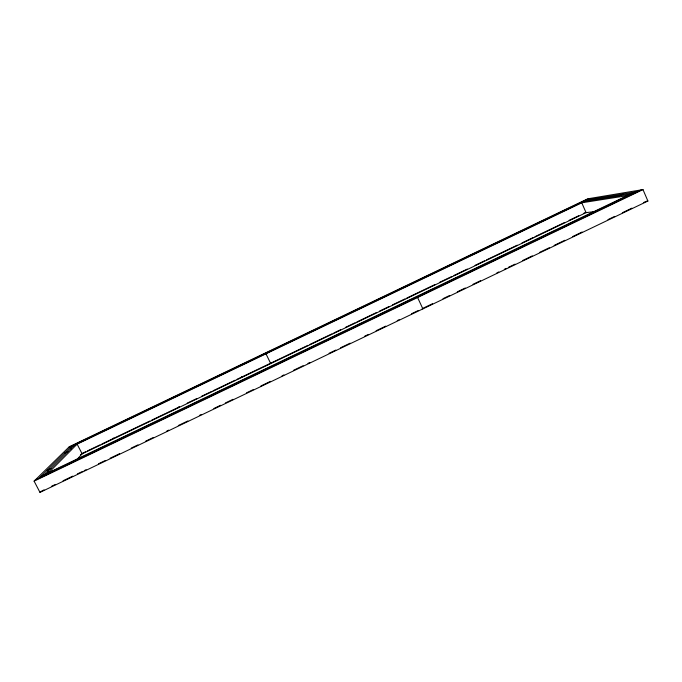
<?xml version="1.0" encoding="UTF-8"?>
<svg xmlns="http://www.w3.org/2000/svg" width="682" height="682" viewBox="0 0 682 682"><rect width="100%" height="100%" fill="white"/><g stroke="black" fill="none" stroke-linecap="round" stroke-linejoin="round"><path stroke-width="1.02" d="M265.554 369.294L265.571 368.792M265.835 353.506L270.558 363.25M241.667 377.078L241.76 376.609M231.812 385.961L231.965 385.381M236.901 367.342L237.021 366.907M178.863 407.128L179.204 406.549M174.021 397.418L174.37 396.873M148.565 425.815L149.085 425.065M112.82 438.748L113.408 438.04M107.884 429.046L108.489 428.381M77.185 459.216L82.13 453.862L77.126 444.135L48.789 472.575M71.593 462.669L72.454 461.748M39.982 492.404L647.9 201.037L642.981 189.596L587.731 198.82L69.283 446.753L34.1 481.134L39.982 492.404L40.98 491.347M44.961 474.408L73.792 445.73M39.002 478.278L71.84 445.9M68.532 447.486L588.916 198.624M71.099 446.633L586.895 199.962M588.08 199.766L70.348 447.375L71.26 449.14M595.915 198.488L592.615 200.065L619.444 195.751L623.016 194.046M64.509 453.189L67.944 451.544M81.84 453.573L85.668 451.74M87.586 450.828L100.041 444.86M101.95 443.948L149.852 421.024M151.771 420.103L165.47 413.548M166.135 413.224L179.545 406.804M187.209 403.139L196.791 398.552M201.582 396.259L211.164 391.673M213.074 390.76L235.111 380.215M237.029 379.294L260.976 367.828M261.59 367.538L307.991 345.322M309.918 344.41L331.998 333.839M333.916 332.918L340.633 329.704M345.433 327.403L355.032 322.808M356.95 321.895L376.149 312.706M379.576 311.069L389.115 306.499M392.474 304.888L404.955 298.921M406.873 298L434.928 284.565M439.506 282.374L451.987 276.406M453.914 275.485L467.349 269.049M475.03 265.375L484.629 260.78M486.547 259.859L500.418 253.227M500.946 252.971L517.271 245.162M522.071 242.86L533.085 237.583M535.003 236.671L564.304 222.639M569.103 220.346L578.703 215.751M583.502 213.449L585.429 212.537M50.937 468.457L47.211 470.248L48.149 472.055M80.467 454.655L586.622 212.375M41.125 476.241L634.627 192.102M40.136 477.221L636.204 191.847M35.132 480.128L641.37 189.869M34.1 481.134L642.981 189.596M41.755 490.98L44.074 489.864M51.542 486.283L55.387 484.442M63.068 480.759L72.676 476.164M77.381 473.905L82.19 471.603M84.193 470.64L86.12 469.719M98.515 463.777L105.318 460.512M110.126 458.21L119.648 453.641M131.251 448.091L137.969 444.869M145.59 441.211L153.331 437.503M166.775 431.058L168.701 430.137M178.3 425.534L187.9 420.93M199.425 415.415L201.343 414.494M213.833 408.509L220.55 405.287M225.35 402.985L233.031 399.302M246.475 392.858L253.201 389.644M260.882 385.961L270.481 381.357M282.007 375.833L283.925 374.912M293.533 370.309L303.132 365.705M307.932 363.404L309.858 362.483M329.065 353.285L335.783 350.062M340.582 347.76L350.19 343.157M364.589 336.252L368.433 334.41M376.114 330.736L385.714 326.132M397.239 320.608L399.192 319.67M411.57 313.737L418.364 310.481M423.164 308.179L432.524 303.695M443.002 298.673L449.677 295.477M457.29 291.828L465.294 287.992M472.958 284.317L480.614 280.652M496.897 272.843L498.806 271.93M504.33 269.279L506.249 268.367M508.38 267.344L515.089 264.13M522.744 260.456L532.318 255.869M539.76 252.306L549.334 247.719M554.116 245.418L564.875 240.26M572.539 236.594L582.113 232.008M607.969 219.613L614.67 216.399M622.334 212.733L631.907 208.138M643.399 202.631L645.342 201.702M585.719 200.158L637.661 191.642M584.968 201.258L630.944 193.867M627.261 195.623L581.755 202.793L586.068 212.648L595.488 211.471M646.272 201.258L647.9 201.037M546.921 218.709L547.961 218.581M566.964 224.992L568.259 224.872M482.694 249.424L483.495 249.416M492.489 260.652L493.461 260.686M456.062 278.094L456.872 278.205M429.831 274.71L430.427 274.786M395.458 290.771L395.927 290.916M416.958 297.309L417.606 297.514L422.874 308.886L422.209 308.639M381.016 314.018L381.502 314.291"/></g></svg>
